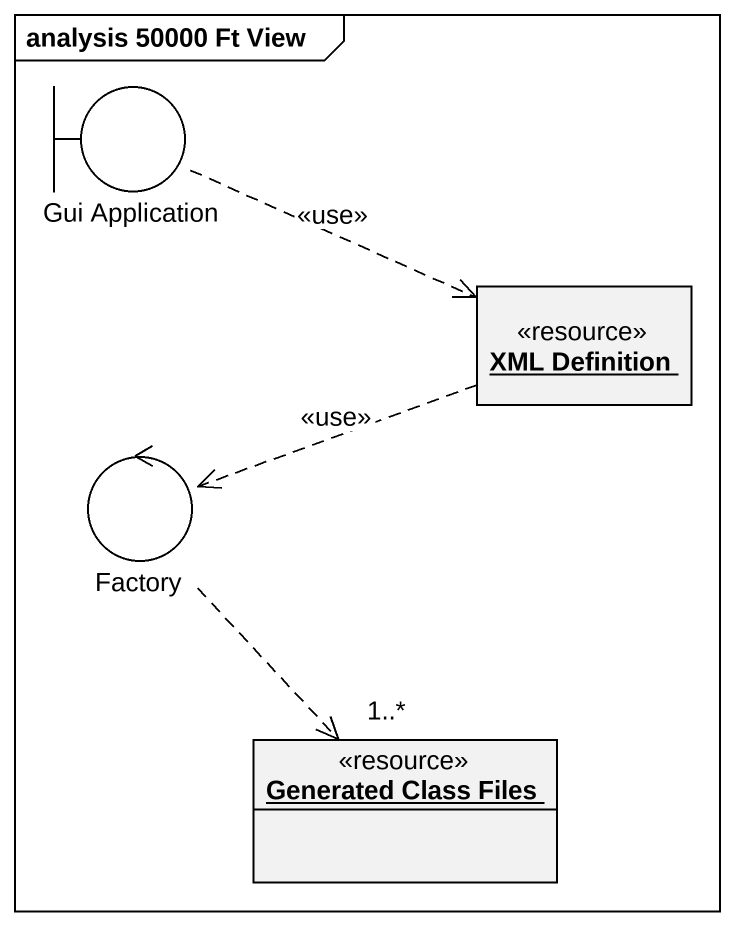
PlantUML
@startuml
mainframe analysis 50000 Ft View
allowmixing
hide circle
hide empty members
boundary "Gui Application" as Gui_Application
object "XML Definition" as XML_Definition <<resource>>
control Factory
object "Generated Class Files" as Generated_Class_Files <<resource>>
Gui_Application .right.> XML_Definition : <<use>>
Factory <.right. XML_Definition : <<use>>
Factory ..> "1..*" Generated_Class_Files
@enduml
